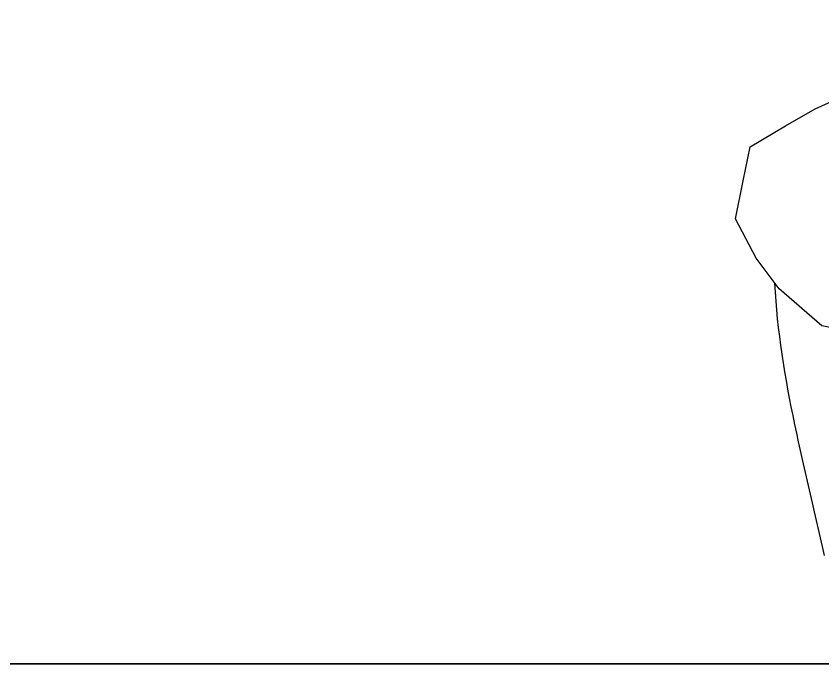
# Model space of a CAD drawing. Header units: millimetres. Extents: x -155 to 94595, y -3153 to 63413.
# Drawn here: x 84079.8 to 84350.8, y 28512 to 28729.4 of the extents above; entities that cross this region are included whole.
import ezdxf

# ---------------------------------------------------------------- set-up
doc = ezdxf.new("R2010")
doc.units = ezdxf.units.MM
doc.layers.add('int', color=185, linetype='Continuous')

msp = doc.modelspace()

# ---------------------------------------------------------------- linework, layer by layer
at = {"layer": 'int'}
for p, q in [((84348.143, 28698.258), (84416.708, 28729.424)), ((84338.2, 28692.576), (84348.143, 28698.258)), ((84326.288, 28685.592), (84338.2, 28692.576)), ((84323.991, 28674.106), (84326.288, 28685.592)), ((84321.439, 28661.344), (84323.991, 28674.106)), ((84328.364, 28648.149), (84321.439, 28661.344)), ((84336.067, 28637.878), (84328.364, 28648.149)), ((84334.556, 28639.894), (84334.561, 28639.758)), ((84334.561, 28639.758), (84334.724, 28636.766)), ((84334.724, 28636.766), (84334.93, 28633.78)), ((84350.389, 28625.465), (84336.067, 28637.878)), ((84334.93, 28633.78), (84335.176, 28630.798)), ((84335.176, 28630.798), (84335.461, 28627.821)), ((84335.461, 28627.821), (84335.783, 28624.848)), ((84335.783, 28624.848), (84336.139, 28621.879)), ((84375.492, 28620.475), (84350.389, 28625.465)), ((84350.389, 28625.465), (84350.389, 28625.465)), ((84336.139, 28621.879), (84336.529, 28618.915)), ((84336.529, 28618.915), (84336.951, 28615.954)), ((84336.951, 28615.954), (84337.402, 28612.996)), ((84337.402, 28612.996), (84337.881, 28610.042)), ((84337.881, 28610.042), (84338.386, 28607.092)), ((84338.386, 28607.092), (84338.915, 28604.144)), ((84338.915, 28604.144), (84339.467, 28601.198)), ((84339.467, 28601.198), (84340.04, 28598.255)), ((84340.04, 28598.255), (84340.632, 28595.315)), ((84340.632, 28595.315), (84341.24, 28592.376)), ((84341.24, 28592.376), (84341.865, 28589.44)), ((84341.865, 28589.44), (84342.502, 28586.504)), ((84342.502, 28586.504), (84343.152, 28583.571)), ((84343.152, 28583.571), (84343.811, 28580.638)), ((84343.811, 28580.638), (84344.479, 28577.706)), ((84344.479, 28577.706), (84345.153, 28574.775)), ((84345.153, 28574.775), (84345.831, 28571.845)), ((84345.831, 28571.845), (84346.513, 28568.915)), ((84346.513, 28568.915), (84347.195, 28565.985)), ((84347.195, 28565.985), (84347.877, 28563.054)), ((84347.877, 28563.054), (84348.556, 28560.124)), ((84348.556, 28560.124), (84349.23, 28557.193)), ((84349.23, 28557.193), (84349.899, 28554.261)), ((84349.899, 28554.261), (84350.559, 28551.328)), ((84350.559, 28551.328), (84351.21, 28548.394)), ((85644.865, 28511.983), (82394.865, 28511.983)), ((82394.865, 28511.983), (85644.865, 28511.983))]:
    msp.add_line(p, q, dxfattribs=at)

doc.saveas('drawing.dxf')
